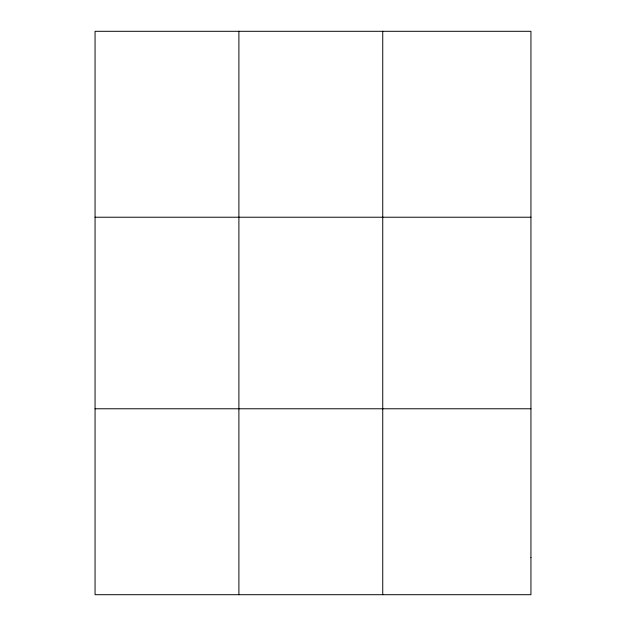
<?xml version="1.0" encoding="UTF-8"?>
<svg xmlns="http://www.w3.org/2000/svg" width="626" height="626" viewBox="0 0 626 626"><rect width="100%" height="100%" fill="white"/><g stroke="black" fill="none" stroke-linecap="round" stroke-linejoin="round"><path stroke-width="0.94" d="M238.897 31.3L238.897 594.7M382.744 31.3L382.744 594.7M95.058 217.222L530.942 217.222M95.058 408.778L530.942 408.778M530.942 557.516L530.942 594.7L95.058 594.7L95.058 31.3L530.942 31.3L530.942 557.516"/></g></svg>
